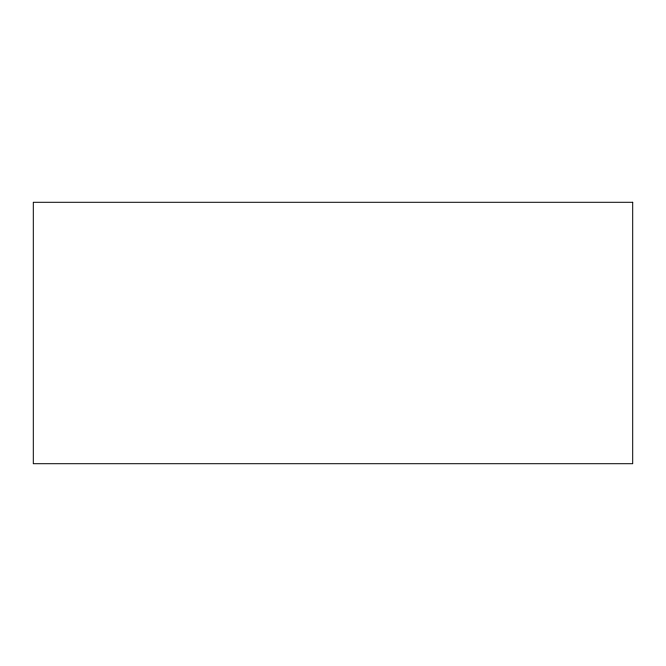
<?xml version="1.0" encoding="UTF-8"?>
<svg xmlns="http://www.w3.org/2000/svg" width="666" height="666" viewBox="0 0 666 666"><rect width="100%" height="100%" fill="white"/><g stroke="black" fill="none" stroke-linecap="round" stroke-linejoin="round"><path stroke-width="1" d="M632.7 202.289L33.3 202.289L33.3 463.711L632.7 463.711L632.7 202.289"/></g></svg>
